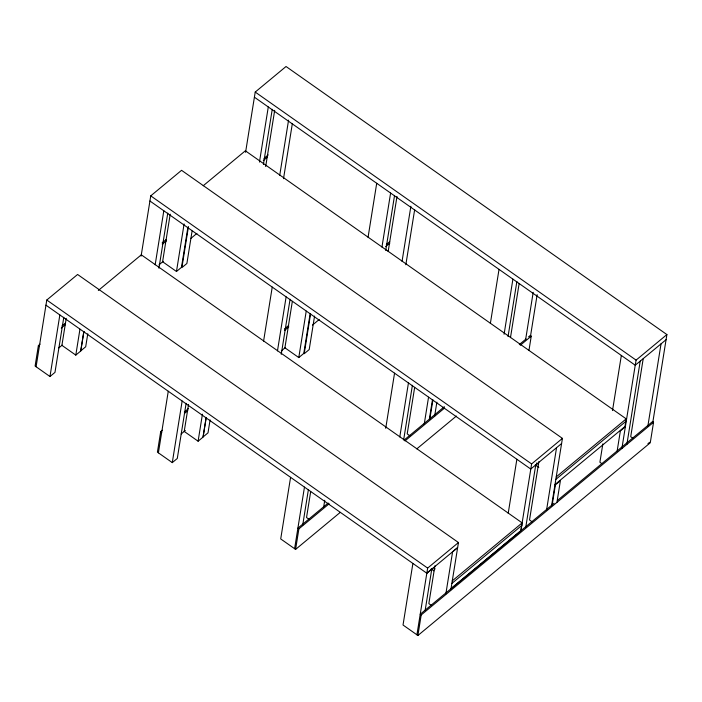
<?xml version="1.0" encoding="UTF-8"?>
<svg xmlns="http://www.w3.org/2000/svg" width="702" height="702" viewBox="0 0 702 702"><rect width="100%" height="100%" fill="white"/><g stroke="black" fill="none" stroke-linecap="round" stroke-linejoin="round"><path stroke-width="1.05" d="M40.075 344.129L38.391 345.524L35.1 366.058L49.974 376.526L54.975 372.385L63.803 317.278M36.092 366.751L46.78 300.026L77.597 274.473L458.459 542.541L450.842 589.785M49.974 376.526L59.846 314.935M66.234 318.331L61.908 345.34L75.798 355.115L80.791 350.974L83.907 331.519M75.798 355.115L79.949 329.185M83.819 331.458L80.704 350.912L85.697 346.77L87.776 333.801M141.102 256.107L150.746 195.867L181.564 170.314L562.425 438.381L551.526 506.16M155.16 264.803L163.812 210.775M158.942 268.225L167.769 213.11M170.209 214.171L162.592 261.714L176.474 271.49L181.476 267.348L187.882 227.36M176.474 271.49L184.091 223.947M188.461 226.57L181.888 267.637L186.881 263.496L192.076 231.072M162.381 430.221L160.697 431.616L157.415 452.141L172.288 462.618L177.29 458.467L186.118 403.36M158.406 452.843L168.269 391.251M172.288 462.618L182.151 401.026M188.548 404.422L184.222 431.432L198.104 441.207L203.106 437.065L206.221 417.611M198.104 441.207L202.43 414.189M245.577 152.308L255.221 92.067L286.039 66.506L666.9 334.573L652.886 421.805M206.134 417.55L203.018 436.995L208.011 432.853L210.091 419.884M259.459 162.074L268.287 106.967M263.417 164.417L272.244 109.31M265.681 166.558L274.684 110.363M279.738 175.246L288.566 120.139M283.52 178.668L292.348 123.561M263.583 341.119L272.236 287.092M277.474 350.895L286.126 296.867M281.256 354.308L290.084 299.201M292.348 301.342L284.907 347.806L298.789 357.572L303.782 353.431L310.187 313.452M298.789 357.572L306.23 311.109M310.6 313.741L304.203 353.72L309.196 349.578L314.566 316.084M290.584 477.334L280.712 538.934L295.595 549.403L340.216 512.399M294.603 548.701L304.466 487.109M295.595 549.403L298.885 528.869L329.185 503.738M302.711 525.114L308.424 489.452M310.688 491.584L306.537 517.523L309.134 519.357M323.71 506.765L324.745 500.28M368.059 237.311L376.711 183.283M381.949 247.086L390.602 193.059M385.731 250.509L394.559 195.393M388.162 251.562L396.99 196.455M402.053 261.337L410.881 206.23M405.835 264.759L414.663 209.644M385.723 428.29L394.55 373.174M399.78 436.977L408.441 382.95M403.738 439.32L412.399 385.293M414.654 387.425L407.213 433.889L409.819 435.723M424.219 424.219L428.545 397.2M429.387 418.989L432.502 399.543M429.799 419.278L432.915 399.833M434.626 416.216L436.872 402.167M412.89 563.425L403.027 625.017L417.909 635.494L650.263 442.804L653.553 422.271L652.562 421.577L557.432 500.465M416.918 634.792L427.641 568.093L458.459 542.541M417.909 635.494L421.191 614.961L653.553 422.271M425.201 610.117L431.774 569.059L426.781 573.201L45.955 305.159M434.907 565.786L428.843 603.606L431.449 605.44M445.849 593.936L452.597 551.79L457.59 547.648L426.816 573.227M490.373 323.403L499.025 269.375M504.089 334.257L512.908 279.142M508.046 336.591L516.874 281.484M510.477 337.653L519.129 283.626M525.579 339.856L533.187 292.313M530.396 336.793L537.153 294.656M528.992 350.237L531.238 336.188L530.247 335.486L528.562 336.881M508.213 513.294L516.865 459.266M520.884 530.633L531.616 463.934L562.425 438.381M98.324 290.47L141.304 254.826L522.165 522.893L520.963 530.607L450.93 588.645M525.71 527.571L535.749 464.899M538.873 461.626L529.527 519.98L532.134 521.814M546.525 510.301L556.563 447.63M552.114 505.37L555.405 484.836L560.398 480.694L556.94 502.307M602.842 443.892L599.903 462.258L601.632 463.478M612.513 410.573L621.34 355.458M617.076 451.5L620.357 430.967L625.359 426.825M203.211 185.749L245.358 150.798L626.219 418.866L624.947 426.535L554.984 484.547M621.893 448.438L635.222 365.233L666.075 339.707M666.9 334.573L636.082 360.126L635.266 365.259L254.405 97.192M626.895 444.296L640.224 361.091M643.172 358.906L630.712 436.705L633.318 438.539M647.885 425.947L661.038 343.822M61.96 325.974L65.33 323.183M162.144 242.901L166.356 239.408M264.013 158.424L268.217 154.931M61.267 328.071L65.479 324.578M162.294 244.296L166.506 240.804M263.32 160.521L267.532 157.029M58.819 347.902L62.188 345.112M159.003 264.829L163.215 261.337M190.997 238.294L196.893 233.406M184.275 412.065L188.478 408.573M284.459 328.984L288.662 325.5M386.319 244.515L389.689 241.725M184.424 413.46L187.794 410.67M284.608 330.388L288.812 326.895M385.635 246.604L389.838 243.12M181.134 433.994L185.346 430.502M281.318 350.912L285.53 347.42M312.469 325.087L319.199 319.498M328.194 503.036L297.894 528.176L298.885 528.869M403.966 440.207L444.375 406.695M519.304 344.568L526.035 338.978M404.957 440.909L444.524 408.09M520.296 345.261L531.238 336.188M416.821 448.868L456.388 416.058M561.6 443.515L530.747 469.041L149.93 201M556.256 476.877L626.219 418.866M555.808 479.413L625.807 421.428M452.211 580.905L522.165 522.893M451.798 583.476L521.788 525.473M554.062 503.255L420.2 614.259L421.191 614.961M647.928 443.717L649.596 442.339M255.221 92.067L636.082 360.126M536.547 463.004L538.337 464.259M535.24 464.935L538.82 467.462M150.746 195.867L531.616 463.934M433.388 567.664L435.187 568.927M431.186 568.962L433.88 570.858M46.78 300.026L427.641 568.093M38.391 345.524L39.382 346.226M160.697 431.616L161.688 432.309"/></g></svg>
